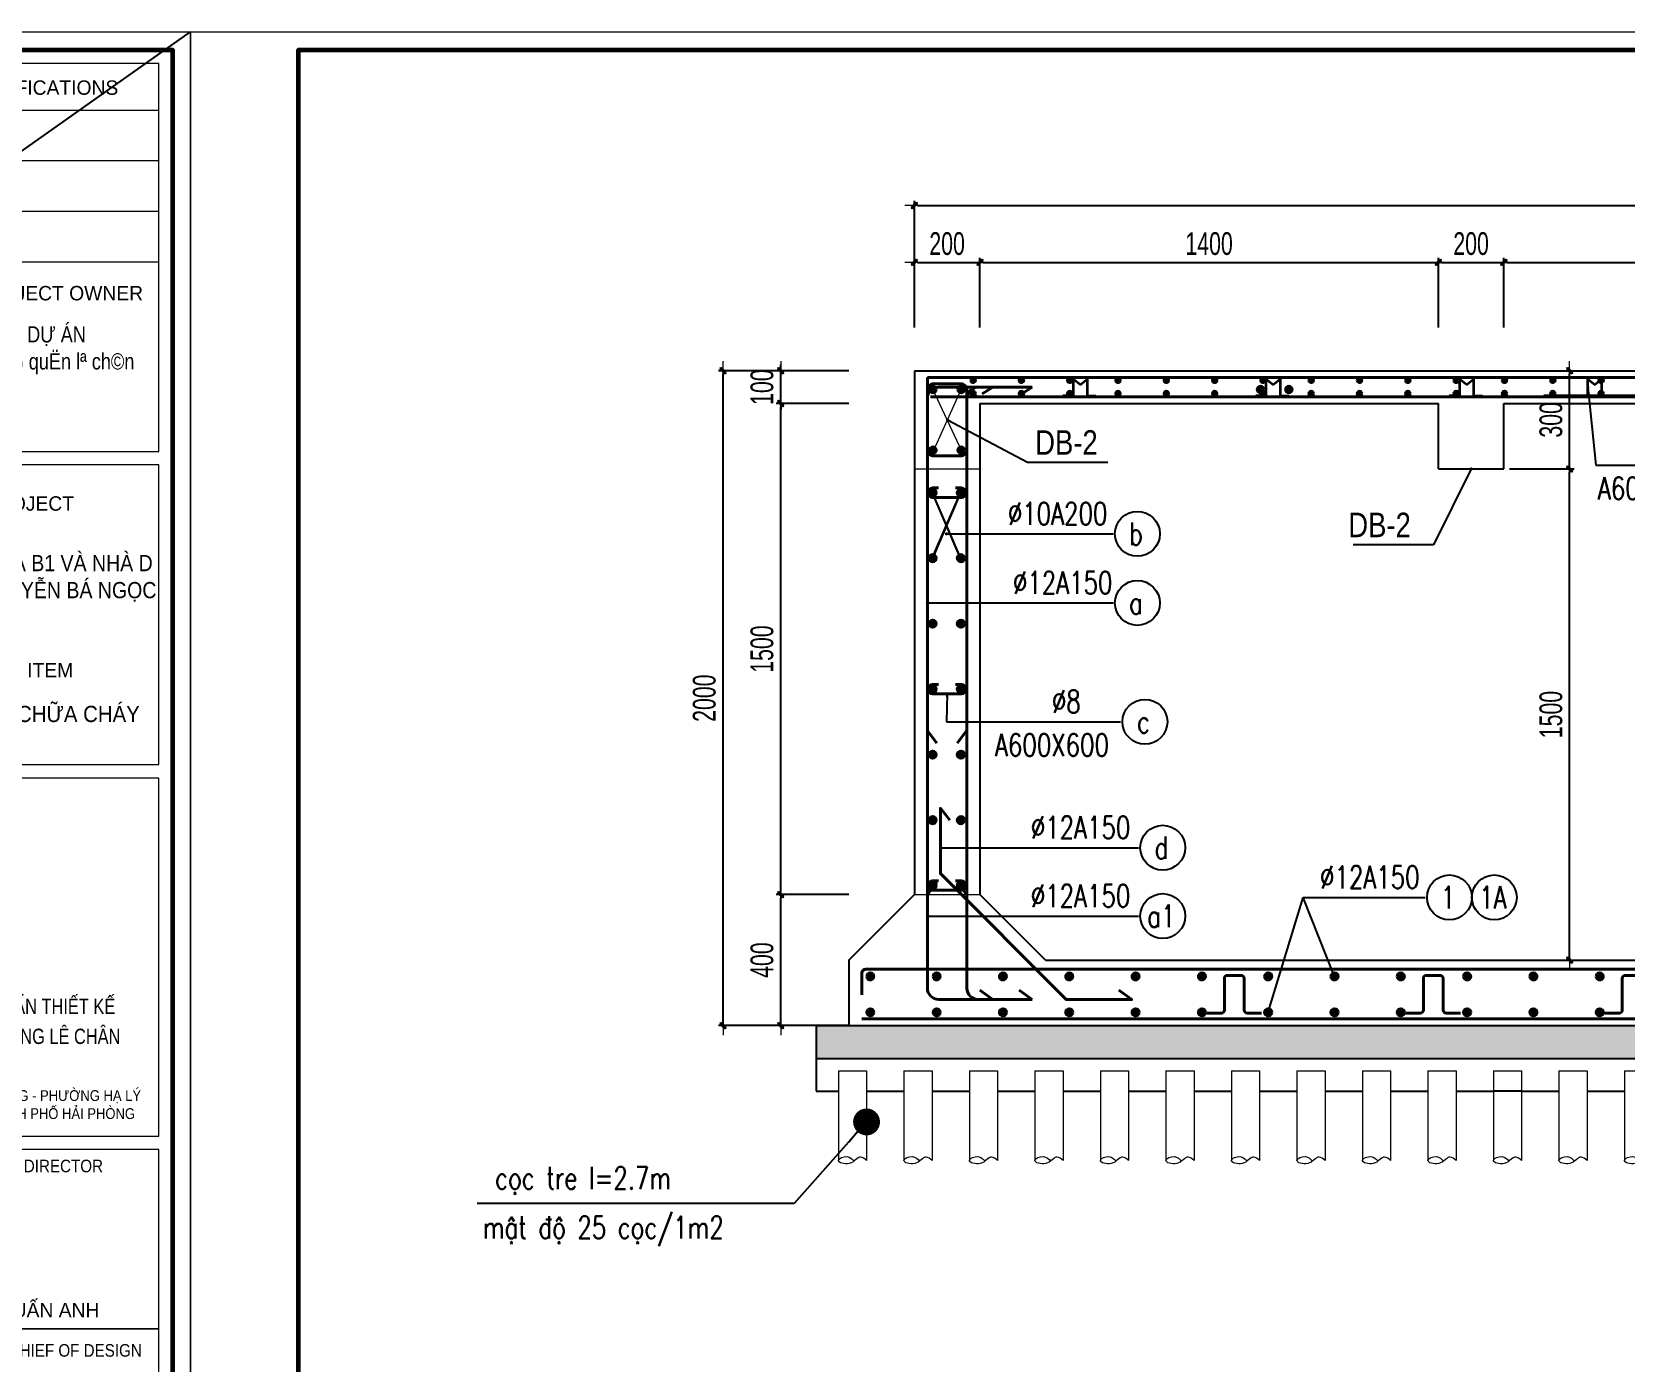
# Model space of a CAD drawing. Header units: millimetres. Extents: x 142758 to 365363, y -504867 to -449406.
# Drawn here: x 266373 to 276103, y -470608 to -462482 of the extents above; entities that cross this region are included whole.
import ezdxf
from ezdxf.enums import TextEntityAlignment as Align

# ---------------------------------------------------------------- set-up
doc = ezdxf.new("R2010")
doc.units = ezdxf.units.MM
doc.header["$LTSCALE"] = 20
doc.header["$MEASUREMENT"] = 0
doc.header["$PDMODE"] = 32
doc.linetypes.add('HIDDEN', pattern=[0.375, 0.25, -0.125])
doc.layers.get('Defpoints').update_dxf_attribs({"color": 1})
for name, color, linetype, lineweight in [('06', 6, 'Continuous', 40), ('EG Net dam2', 6, 'Continuous', 35), ('ISO', 153, 'Continuous', 13), ('LC Dim', 8, 'Continuous', 18), ('LC Hatch', 252, 'Continuous', 9), ('LC MANH DUT', 35, 'HIDDEN', 5), ('LC Net dam 1', 30, 'Continuous', 30), ('LC Net dam2', 6, 'Continuous', 40), ('LC Net thay', 7, 'Continuous', 25), ('LC Text1', 3, 'Continuous', 20), ('LC Text2', 7, 'Continuous', 25), ('Thep', 3, 'Continuous', 40)]:
    doc.layers.add(name, color=color, linetype=linetype, lineweight=lineweight)
doc.layers.add('KCS_Plotter', color=11, linetype='Continuous', plot=False)
doc.layers.add('Khungten_LCDI', color=7, linetype='Continuous')
doc.styles.add('HOATBIF', font='hoatbif.shx', dxfattribs={"width": 0.7})
doc.styles.add('Khungten', font='VHAVAN.TTF', dxfattribs={"width": 0.9, "height": 5000})
doc.styles.add('LC 3', font='vnsimli.shx', dxfattribs={"width": 0.75})
doc.styles.add('T2', font='VHARIAL.TTF', dxfattribs={"width": 0.8})
doc.styles.add('Title', font='VHBLACK.TTF', dxfattribs={"width": 0.8})
doc.styles.add('VNAVANTH', font='VHAVANB.TTF', dxfattribs={"width": 0.6})
doc.dimstyles.new('1-100', dxfattribs={"dimscale": 100, "dimtxt": 2.5, "dimasz": 0.35, "dimexe": 0.5, "dimexo": 0, "dimgap": 0.8, "dimtad": 1, "dimdec": 0, "dimzin": 0, "dimdsep": 46, "dimtxsty": 'HOATBIF', "dimblk1": 'DOT', "dimblk2": 'DOT', "dimsah": 1, "dimcen": -1, "dimdle": 1, "dimclrd": 256, "dimclre": 256, "dimclrt": 4, "dimadec": 3, "dimazin": 2, "dimtfac": 0.333333, "dimtdec": 0, "dimtix": 1, "dimtmove": 2, "dimatfit": 3, "dimldrblk": 'DOT', "dimfxl": 1, "dimtvp": 0.833333, "dimtolj": 1, "dimtzin": 0, "dimarcsym": 0})
doc.dimstyles.new('MONG', dxfattribs={"dimscale": 50, "dimtxt": 2.5, "dimasz": 0.35, "dimexe": 0.5, "dimexo": 0, "dimgap": 0.8, "dimtad": 1, "dimdec": 0, "dimzin": 0, "dimdsep": 46, "dimtxsty": 'HOATBIF', "dimblk1": 'DOT', "dimblk2": 'DOT', "dimsah": 1, "dimcen": -1, "dimdle": 1, "dimclrd": 256, "dimclre": 256, "dimclrt": 4, "dimadec": 3, "dimazin": 2, "dimtfac": 0.333333, "dimtdec": 0, "dimtix": 1, "dimtmove": 2, "dimatfit": 3, "dimldrblk": 'DOT', "dimfxl": 1, "dimtvp": 0.833333, "dimtolj": 1, "dimtzin": 0, "dimarcsym": 0})

# ---------------------------------------------------------------- blocks, each defined once
blk = doc.blocks.new('DOT')
at = {"layer": 'LC Dim', "color": 4}
blk.add_line((-1, -1), (1, 1), dxfattribs=at)
at = {"layer": 'LC Dim'}
blk.add_line((-3, 0), (3, 0), dxfattribs=at)
at = {"layer": 'LC Dim', "color": 4}
blk.add_lwpolyline([(0.5, 1), (-1, -0.5), (-0.5, -1), (1, 0.5)], close=True, dxfattribs=at)
blk = doc.blocks.new('thep1')
at = {"layer": '06'}
for p, q in [((-38351, -70262), (-38267, -70346)), ((-38351, -70346), (-38267, -70262)), ((-38309, -70244), (-38309, -70364)), ((-38369, -70304), (-38249, -70304))]:
    blk.add_line(p, q, dxfattribs=at)
blk.add_circle((-38309, -70304), 60, dxfattribs=at)
blk = doc.blocks.new('*U195')
at = {"layer": 'Thep'}
for p, xscale, yscale, zscale, rotation in [((25223.3, 13791.2), -0.3599999999860302, 0.3600000000558794, 0.36, 270), ((-25223.3, 13791.2), 0.3599999999860302, 0.3599999999860302, 0.3599999999860302, 90.00000000000001)]:
    blk.add_blockref('thep1', p, dxfattribs=dict(at, xscale=xscale, yscale=yscale, zscale=zscale, rotation=rotation))
blk = doc.blocks.new('*U196')
at = {"layer": 'LC Net dam 1', "color": 0, "linetype": 'ByBlock', "lineweight": -2, "transparency": 16777216}
for p in [(0, 2400), (0, 2000), (0, 1600), (0, 1200), (0, 800), (0, 400), (0, 0)]:
    blk.add_blockref('*U195', p, dxfattribs=at)
blk = doc.blocks.new('*D203')
at = {"layer": 'Defpoints', "color": 0, "ltscale": 2, "transparency": 16777216}
for p in [(272162.4, -463889.9), (271762.4, -464286.8), (272162.4, -464286.8)]:
    blk.add_point(p, dxfattribs=at)
at = {"layer": 'LC Dim', "lineweight": -2, "ltscale": 2, "transparency": 16777216}
for p, q in [((271762.4, -464286.8), (271762.4, -463862.1)), ((271781.9, -463889.9), (272143, -463889.9)), ((272162.4, -464286.8), (272162.4, -463862.1))]:
    blk.add_line(p, q, dxfattribs=at)
at = {"layer": 'LC Dim', "lineweight": -2, "ltscale": 2, "transparency": 16777216, "xscale": 19.46, "yscale": 19.46, "zscale": 19.46, "rotation": 180}
blk.add_blockref('DOT', (271762.4, -463889.9), dxfattribs=at)
at = {"layer": 'LC Dim', "lineweight": -2, "ltscale": 2, "transparency": 16777216, "xscale": 19.46, "yscale": 19.46, "zscale": 19.46}
blk.add_blockref('DOT', (272162.4, -463889.9), dxfattribs=at)
at = {"layer": 'LC Dim', "color": 4, "ltscale": 2, "transparency": 16777216, "insert": (271962.4, -463775.9), "char_height": 139, "attachment_point": 5, "style": 'HOATBIF'}
blk.add_mtext('\\A1;200', dxfattribs=at)
blk = doc.blocks.new('_Dot')
at = {"color": 0, "linetype": 'ByBlock', "lineweight": -2}
blk.add_line((-0.5, 0), (-1, 0), dxfattribs=at)
at = {"color": 0, "linetype": 'ByBlock', "const_width": 0.5}
blk.add_lwpolyline([(-0.25, 0, 1), (0.25, 0, 1)], format="xyb", close=True, dxfattribs=at)
blk = doc.blocks.new('*D204')
at = {"layer": 'Defpoints', "color": 0, "ltscale": 2, "transparency": 16777216}
for p in [(274962.4, -463889.9), (272162.4, -464286.8), (274962.4, -464286.8)]:
    blk.add_point(p, dxfattribs=at)
at = {"layer": 'LC Dim', "lineweight": -2, "ltscale": 2, "transparency": 16777216}
for p, q in [((272162.4, -464286.8), (272162.4, -463862.1)), ((272181.9, -463889.9), (274943, -463889.9)), ((274962.4, -464286.8), (274962.4, -463862.1))]:
    blk.add_line(p, q, dxfattribs=at)
at = {"layer": 'LC Dim', "lineweight": -2, "ltscale": 2, "transparency": 16777216, "xscale": 19.46, "yscale": 19.46, "zscale": 19.46, "rotation": 180}
blk.add_blockref('DOT', (272162.4, -463889.9), dxfattribs=at)
at = {"layer": 'LC Dim', "lineweight": -2, "ltscale": 2, "transparency": 16777216, "xscale": 19.46, "yscale": 19.46, "zscale": 19.46}
blk.add_blockref('DOT', (274962.4, -463889.9), dxfattribs=at)
at = {"layer": 'LC Dim', "color": 4, "ltscale": 2, "transparency": 16777216, "insert": (273562.4, -463775.9), "char_height": 139, "attachment_point": 5, "style": 'HOATBIF'}
blk.add_mtext('\\A1;1400', dxfattribs=at)
blk = doc.blocks.new('*D219')
at = {"layer": 'Defpoints', "color": 0, "ltscale": 2, "transparency": 16777216}
for p in [(275362.4, -463889.9), (274962.4, -464286.8), (275362.4, -464286.8)]:
    blk.add_point(p, dxfattribs=at)
at = {"layer": 'LC Dim', "lineweight": -2, "ltscale": 2, "transparency": 16777216}
for p, q in [((274962.4, -464286.8), (274962.4, -463862.1)), ((274981.9, -463889.9), (275343, -463889.9)), ((275362.4, -464286.8), (275362.4, -463862.1))]:
    blk.add_line(p, q, dxfattribs=at)
at = {"layer": 'LC Dim', "lineweight": -2, "ltscale": 2, "transparency": 16777216, "xscale": 19.46, "yscale": 19.46, "zscale": 19.46, "rotation": 180}
blk.add_blockref('DOT', (274962.4, -463889.9), dxfattribs=at)
at = {"layer": 'LC Dim', "lineweight": -2, "ltscale": 2, "transparency": 16777216, "xscale": 19.46, "yscale": 19.46, "zscale": 19.46}
blk.add_blockref('DOT', (275362.4, -463889.9), dxfattribs=at)
at = {"layer": 'LC Dim', "color": 4, "ltscale": 2, "transparency": 16777216, "insert": (275162.4, -463775.9), "char_height": 139, "attachment_point": 5, "style": 'HOATBIF'}
blk.add_mtext('\\A1;200', dxfattribs=at)
blk = doc.blocks.new('*D220')
at = {"layer": 'Defpoints', "color": 0, "ltscale": 2, "transparency": 16777216}
for p in [(282562.4, -463889.9), (275362.4, -464286.8), (282562.4, -464286.8)]:
    blk.add_point(p, dxfattribs=at)
at = {"layer": 'LC Dim', "lineweight": -2, "ltscale": 2, "transparency": 16777216}
for p, q in [((275362.4, -464286.8), (275362.4, -463862.1)), ((275381.9, -463889.9), (282543, -463889.9)), ((282562.4, -464286.8), (282562.4, -463862.1))]:
    blk.add_line(p, q, dxfattribs=at)
at = {"layer": 'LC Dim', "lineweight": -2, "ltscale": 2, "transparency": 16777216, "xscale": 19.46, "yscale": 19.46, "zscale": 19.46, "rotation": 180}
blk.add_blockref('DOT', (275362.4, -463889.9), dxfattribs=at)
at = {"layer": 'LC Dim', "lineweight": -2, "ltscale": 2, "transparency": 16777216, "xscale": 19.46, "yscale": 19.46, "zscale": 19.46}
blk.add_blockref('DOT', (282562.4, -463889.9), dxfattribs=at)
at = {"layer": 'LC Dim', "color": 4, "ltscale": 2, "transparency": 16777216, "insert": (278962.4, -463775.9), "char_height": 139, "attachment_point": 5, "style": 'HOATBIF'}
blk.add_mtext('\\A1;3600', dxfattribs=at)
blk = doc.blocks.new('*D222')
at = {"layer": 'Defpoints', "color": 0, "ltscale": 2, "transparency": 16777216}
for p in [(282962.4, -463542.4), (271762.4, -464286.8), (282962.4, -464286.8)]:
    blk.add_point(p, dxfattribs=at)
at = {"layer": 'LC Dim', "lineweight": -2, "ltscale": 2, "transparency": 16777216}
for p, q in [((271762.4, -464286.8), (271762.4, -463514.6)), ((271781.9, -463542.4), (282943, -463542.4)), ((282962.4, -464286.8), (282962.4, -463514.6))]:
    blk.add_line(p, q, dxfattribs=at)
at = {"layer": 'LC Dim', "lineweight": -2, "ltscale": 2, "transparency": 16777216, "xscale": 19.46, "yscale": 19.46, "zscale": 19.46, "rotation": 180}
blk.add_blockref('DOT', (271762.4, -463542.4), dxfattribs=at)
at = {"layer": 'LC Dim', "lineweight": -2, "ltscale": 2, "transparency": 16777216, "xscale": 19.46, "yscale": 19.46, "zscale": 19.46}
blk.add_blockref('DOT', (282962.4, -463542.4), dxfattribs=at)
at = {"layer": 'LC Dim', "color": 4, "ltscale": 2, "transparency": 16777216, "insert": (277362.4, -463428.4), "char_height": 139, "attachment_point": 5, "style": 'HOATBIF'}
blk.add_mtext('\\A1;5600', dxfattribs=at)
blk = doc.blocks.new('*D240')
at = {"layer": 'Defpoints', "color": 0, "ltscale": 2, "transparency": 16777216}
for p in [(275397.8, -465152), (275764.3, -465152), (275397.8, -468152)]:
    blk.add_point(p, dxfattribs=at)
at = {"layer": 'LC Dim', "lineweight": -2, "ltscale": 2, "transparency": 16777216}
for p, q in [((275397.8, -465152), (275792.1, -465152)), ((275764.3, -468132.5), (275764.3, -465171.5)), ((275397.8, -468152), (275792.1, -468152))]:
    blk.add_line(p, q, dxfattribs=at)
at = {"layer": 'LC Dim', "lineweight": -2, "ltscale": 2, "transparency": 16777216, "xscale": 19.46, "yscale": 19.46, "zscale": 19.46}
for p, rotation in [((275764.3, -465152), 90), ((275764.3, -468152), 270)]:
    blk.add_blockref('DOT', p, dxfattribs=dict(at, rotation=rotation))
at = {"layer": 'LC Dim', "color": 4, "ltscale": 2, "transparency": 16777216, "insert": (275650.3, -466652), "char_height": 139, "attachment_point": 5, "rotation": 90, "style": 'HOATBIF'}
blk.add_mtext('\\A1;1500', dxfattribs=at)
blk = doc.blocks.new('*D241')
at = {"layer": 'Defpoints', "color": 0, "ltscale": 2, "transparency": 16777216}
for p in [(275397.8, -464552), (275764.3, -464552), (275397.8, -465152)]:
    blk.add_point(p, dxfattribs=at)
at = {"layer": 'LC Dim', "lineweight": -2, "ltscale": 2, "transparency": 16777216}
for p, q in [((275397.8, -464552), (275792.1, -464552)), ((275764.3, -465132.5), (275764.3, -464571.5)), ((275397.8, -465152), (275792.1, -465152))]:
    blk.add_line(p, q, dxfattribs=at)
at = {"layer": 'LC Dim', "lineweight": -2, "ltscale": 2, "transparency": 16777216, "xscale": 19.46, "yscale": 19.46, "zscale": 19.46}
for p, rotation in [((275764.3, -464552), 90), ((275764.3, -465152), 270)]:
    blk.add_blockref('DOT', p, dxfattribs=dict(at, rotation=rotation))
at = {"layer": 'LC Dim', "color": 4, "ltscale": 2, "transparency": 16777216, "insert": (275650.3, -464852), "char_height": 139, "attachment_point": 5, "rotation": 90, "style": 'HOATBIF'}
blk.add_mtext('\\A1;300', dxfattribs=at)
blk = doc.blocks.new('*U199')
at = {"layer": 'LC Net dam2', "ltscale": 2}
blk.add_lwpolyline([(166.8, -115.5), (78.9, -115.5, -0.414214), (60.3, -96.9), (60.3, 96.9, 0.414214), (41.7, 115.5), (-41.7, 115.5, 0.414214), (-60.3, 96.9), (-60.3, -96.9, -0.414214), (-78.9, -115.5), (-166.8, -115.5)], format="xyb", dxfattribs=at)
blk = doc.blocks.new('*U200')
at = {"layer": 'LC Net thay', "color": 0, "linetype": 'ByBlock', "lineweight": -2, "transparency": 16777216}
for p in [(0, 0), (1215, 0), (2430, 0), (3645, 0), (4860, 0), (6075, 0), (7290, 0), (8505, 0)]:
    blk.add_blockref('*U199', p, dxfattribs=at)
blk = doc.blocks.new('*U201')
at = {"layer": 'Thep', "xscale": -0.3599999999860302, "yscale": 0.3600000000558794, "zscale": 0.36, "rotation": 180}
blk.add_blockref('thep1', (13791.2, -25199.8), dxfattribs=at)
at = {"layer": 'Thep', "xscale": 0.3599999999860302, "yscale": 0.3599999999860302, "zscale": 0.3599999999860302}
blk.add_blockref('thep1', (13791.2, 25199.8), dxfattribs=at)
blk = doc.blocks.new('*U202')
at = {"layer": 'LC Net thay', "color": 0, "linetype": 'ByBlock', "lineweight": -2, "transparency": 16777216}
for p in [(0, 0), (405, 0), (810, 0), (1215, 0), (1620, 0), (2025, 0), (2430, 0), (2835, 0), (3240, 0), (3645, 0), (4050, 0), (4455, 0)]:
    blk.add_blockref('*U201', p, dxfattribs=at)
blk = doc.blocks.new('*U193')
at = {"layer": 'ISO', "linetype": 'ByBlock', "ltscale": 100}
for p, q in [((-82.9, 286.8), (-82.9, -259.8)), ((-82.9, 286.8), (89.1, 286.8)), ((89.1, 286.8), (89.1, -259.8))]:
    blk.add_line(p, q, dxfattribs=at)
blk.add_spline([(89.1, -259.8), (53.1, -239.8), (-16.9, -279.8), (-82.9, -259.8), (-30.9, -236.8), (12.5, -264.6)], degree=3, dxfattribs=at)
blk = doc.blocks.new('*U194')
at = {"layer": 'LC Dim', "color": 0, "linetype": 'ByBlock', "lineweight": -2, "transparency": 16777216}
for p in [(0, 0), (400, 0), (800, 0), (1200, 0), (1600, 0), (2000, 0), (2400, 0), (2800, 0), (3200, 0), (3600, 0), (4000, 0), (4400, 0), (4800, 0)]:
    blk.add_blockref('*U193', p, dxfattribs=at)
blk = doc.blocks.new('*D257')
at = {"layer": 'Defpoints', "color": 0, "ltscale": 2, "transparency": 16777216}
for p in [(270946.1, -464752), (271362.4, -464752), (271362.4, -467752)]:
    blk.add_point(p, dxfattribs=at)
at = {"layer": 'LC Dim', "lineweight": -2, "ltscale": 2, "transparency": 16777216}
for p, q in [((271362.4, -464752), (270918.3, -464752)), ((270946.1, -467732.5), (270946.1, -464771.5)), ((271362.4, -467752), (270918.3, -467752))]:
    blk.add_line(p, q, dxfattribs=at)
at = {"layer": 'LC Dim', "lineweight": -2, "ltscale": 2, "transparency": 16777216, "xscale": 19.46, "yscale": 19.46, "zscale": 19.46}
for p, rotation in [((270946.1, -464752), 90), ((270946.1, -467752), 270)]:
    blk.add_blockref('DOT', p, dxfattribs=dict(at, rotation=rotation))
at = {"layer": 'LC Dim', "color": 4, "ltscale": 2, "transparency": 16777216, "insert": (270832.1, -466252), "char_height": 139, "attachment_point": 5, "rotation": 90, "style": 'HOATBIF'}
blk.add_mtext('\\A1;1500', dxfattribs=at)
blk = doc.blocks.new('*D258')
at = {"layer": 'Defpoints', "color": 0, "ltscale": 2, "transparency": 16777216}
for p in [(270593.9, -464552), (271252.4, -464552), (271252.4, -468552)]:
    blk.add_point(p, dxfattribs=at)
at = {"layer": 'LC Dim', "lineweight": -2, "ltscale": 2, "transparency": 16777216}
for p, q in [((271252.4, -464552), (270566.1, -464552)), ((270593.9, -468532.5), (270593.9, -464571.5)), ((271252.4, -468552), (270566.1, -468552))]:
    blk.add_line(p, q, dxfattribs=at)
at = {"layer": 'LC Dim', "lineweight": -2, "ltscale": 2, "transparency": 16777216, "xscale": 19.46, "yscale": 19.46, "zscale": 19.46}
for p, rotation in [((270593.9, -464552), 90), ((270593.9, -468552), 270)]:
    blk.add_blockref('DOT', p, dxfattribs=dict(at, rotation=rotation))
at = {"layer": 'LC Dim', "color": 4, "ltscale": 2, "transparency": 16777216, "insert": (270479.9, -466552), "char_height": 139, "attachment_point": 5, "rotation": 90, "style": 'HOATBIF'}
blk.add_mtext('\\A1;2000', dxfattribs=at)
blk = doc.blocks.new('lcdi fix')
at = {"layer": 'Defpoints', "lineweight": 0}
blk.add_lwpolyline([(-1200, -14850), (-1200, 14850), (40800, 14850), (40800, -14850)], close=True, dxfattribs=at)
at = {"layer": 'Khungten_LCDI', "color": 5, "lineweight": 25}
blk.add_line((40600, -14650), (40600, 14650), dxfattribs=at)
at = {"layer": 'Khungten_LCDI', "color": 9, "lineweight": 15}
for p, q in [((36750, 13981), (40450, 13981)), ((36750, 13420), (40450, 13420)), ((36750, 12858), (40450, 12858)), ((36750, 12297), (40450, 12297))]:
    blk.add_line(p, q, dxfattribs=at)
at = {"layer": 'Khungten_LCDI', "color": 5, "lineweight": 60}
blk.add_lwpolyline([(0, -14650), (0, 14650), (40600, 14650), (40600, -14650)], close=True, dxfattribs=at)
at = {"layer": 'Khungten_LCDI', "color": 9, "lineweight": 15}
for points in [[(36750, 10190), (40450, 10190), (40450, 14500), (36750, 14500)], [(36750, 6712), (40450, 6712), (40450, 10040), (36750, 10040)], [(36750, 2587), (40450, 2587), (40450, 6562), (36750, 6562)], [(36750, 446), (40450, 446), (40450, 2437), (36750, 2437)], [(36750, -1522), (40450, -1522), (40450, 446), (36750, 446)]]:
    blk.add_lwpolyline(points, close=True, dxfattribs=at)
at = {"color": 7}
for s, style, p in [('söa ®æi - modifications', 'Khungten', (38600, 14151)), ('chñ ®Çu t\xad - project owner', 'Khungten', (38566, 11868)), ('dù ¸n - PROJECT', 'Khungten', (38566, 9532)), ('h¹ng môc - item', 'Khungten', (38566, 7681)), ('ks. nguyÔn tuÊn anh', 'VNAVANTH', (38553, 574))]:
    blk.add_text(s, height=160, dxfattribs=dict(at, style=style)).set_placement(p, align=Align.CENTER)
for s, height, style, width, p in [('c«ng ty cp t\xad vÊn thiÕt kÕ', 170, 'Title', 0.8, (38594, 3942)), ('vµ ®Çu t\xad x©y dùng lª ch©n', 170, 'Title', 0.8, (38594, 3609)), ('P. gi¸m ®èc - VICE director', 140, 'Khungten', 0.9, (38566, 2184)), ('chñ nhiÖm thiÕt kÕ - chief of design', 140, 'Khungten', 0.9, (38566, 136))]:
    blk.add_text(s, height=height, dxfattribs=dict(at, style=style, width=width)).set_placement(p, align=Align.CENTER)
at = {"color": 4, "char_height": 180, "attachment_point": 5, "style": 'Khungten'}
for s, insert, width in [('{\\fArial|b0|i0|c0|p34;\\W0.8;BAN QUẢN LÝ DỰ ÁN \\PĐẦU TƯ XÂY DỰNG\\f.VnArialH|b0|i0|c0|p34; quËn lª ch©n}', (38609, 11313), 3619.87), ('{\\f.VnArialH|b0|i0|c0|p34;X}¢Y DùNG D·Y NHµ B1 vµ nhµ d tr\xadêng thcs nguyÔn b¸ ngäc', (38582, 8780), 3669.98), ('{\\f.VnArialH|b0|i0|c0|p34;BÓ PHßNG CH¸Y CH÷A CH¸Y}', (38582, 7273), 3833.26)]:
    blk.add_mtext(s, dxfattribs=dict(at, insert=insert, width=width))
at = {"color": 7, "insert": (38600, 3096), "char_height": 120, "attachment_point": 2, "style": 'Khungten'}
blk.add_mtext_dynamic_manual_height_columns('®c: 157 no 4 - 97 b¹ch ®»ng - ph\xadêng h¹ lý   quËn hång bµng - thµnh phè h¶i phßng ', width=3421.65, gutter_width=25, heights=[0], dxfattribs=at)
at = {"color": 7, "style": 'Khungten', "width": 0.8}
for tag, p in [('REVISION', (39499, -10746)), ('NGAYHT', (39546, -11609))]:
    blk.add_attdef(tag, text='', height=200, dxfattribs=at).set_placement(p, align=Align.CENTER)
at = {"layer": 'LC Text1', "style": 'Title', "width": 1.485915}
for tag, p, p2 in [('TENBANVE1', (36913, -8886), (40339, -8886)), ('TENBANVE2', (36913, -9562), (40339, -9562))]:
    blk.add_attdef(tag, text='', height=250, dxfattribs=at).set_placement(p, p2, align=Align.FIT)
at = {"layer": 'LC Text1', "style": 'Title', "width": 0.7}
blk.add_attdef('SOBANVE', text='', height=250, dxfattribs=at).set_placement((39562, -13896), align=Align.CENTER)
blk = doc.blocks.new('*D327')
at = {"layer": 'Defpoints', "color": 0, "ltscale": 2, "transparency": 16777216}
for p in [(270946.1, -467752), (271362.4, -467752), (271362.4, -468552)]:
    blk.add_point(p, dxfattribs=at)
at = {"layer": 'LC Dim', "lineweight": -2, "ltscale": 2, "transparency": 16777216}
for p, q in [((271362.4, -467752), (270918.3, -467752)), ((270946.1, -468532.5), (270946.1, -467771.5)), ((271362.4, -468552), (270918.3, -468552))]:
    blk.add_line(p, q, dxfattribs=at)
at = {"layer": 'LC Dim', "lineweight": -2, "ltscale": 2, "transparency": 16777216, "xscale": 19.46, "yscale": 19.46, "zscale": 19.46}
for p, rotation in [((270946.1, -467752), 90), ((270946.1, -468552), 270)]:
    blk.add_blockref('DOT', p, dxfattribs=dict(at, rotation=rotation))
at = {"layer": 'LC Dim', "color": 4, "ltscale": 2, "transparency": 16777216, "insert": (270832.1, -468152), "char_height": 139, "attachment_point": 5, "rotation": 90, "style": 'HOATBIF'}
blk.add_mtext('\\A1;400', dxfattribs=at)
blk = doc.blocks.new('*D328')
at = {"layer": 'Defpoints', "color": 0, "ltscale": 2, "transparency": 16777216}
for p in [(270946.1, -464552), (271362.4, -464552), (271362.4, -464752)]:
    blk.add_point(p, dxfattribs=at)
at = {"layer": 'LC Dim', "lineweight": -2, "ltscale": 2, "transparency": 16777216}
for p, q in [((270946.1, -464532.5), (270946.1, -464513.1)), ((271362.4, -464552), (270918.3, -464552)), ((270946.1, -464752), (270946.1, -464552)), ((271362.4, -464752), (270918.3, -464752)), ((270946.1, -464771.5), (270946.1, -464790.9))]:
    blk.add_line(p, q, dxfattribs=at)
at = {"layer": 'LC Dim', "lineweight": -2, "ltscale": 2, "transparency": 16777216, "xscale": 19.46, "yscale": 19.46, "zscale": 19.46}
for p, rotation in [((270946.1, -464552), 270), ((270946.1, -464752), 90)]:
    blk.add_blockref('DOT', p, dxfattribs=dict(at, rotation=rotation))
at = {"layer": 'LC Dim', "color": 4, "ltscale": 2, "transparency": 16777216, "insert": (270832.1, -464652), "char_height": 139, "attachment_point": 5, "rotation": 90, "style": 'HOATBIF'}
blk.add_mtext('\\A1;100', dxfattribs=at)

msp = doc.modelspace()

# ---------------------------------------------------------------- hatches: boundary and pattern name
at = {"layer": 'LC Hatch', "ltscale": 2}
h = msp.add_hatch(dxfattribs=at)
h.set_pattern_fill('AR-CONC', color=256, scale=20)
h.set_pattern_definition([(50, (309351.11, -456633.93), (143.45204, -12.55043), [15, -165]), (355, (309351.11, -456633.93), (-27.75027, 150.4384), [12, -132]), (100.4514, (309363.07, -456634.97), (115.7019, 137.8879), [12.74804, -140.2284]), (46.1842, (309351.11, -456593.93), (213.4482, -33.1038), [22.5, -247.5]), (96.6356, (309368.9, -456596.68), (186.9325, 194.8236), [19.122, -210.3426]), (351.1842, (309351.11, -456593.93), (186.9324, 194.8237), [18, -198]), (21, (309371.11, -456603.93), (119.3814, -80.52378), [15, -165]), (326, (309371.11, -456603.93), (48.66307, 145.03), [12, -132]), (71.4514, (309381.06, -456610.64), (168.04453, 64.5061), [12.74804, -140.2284]), (37.5, (309351.114, -456633.926), (2.43197, 66.57877), [0, -130.4, 0, -134, 0, -132.5]), (7.5, (309351.114, -456633.926), (52.61391, 78.88234), [0, -76.4, 0, -127.4, 0, -50.5]), (327.5, (309306.514, -456633.926), (106.76449, -4.510974), [0, -50, 0, -156, 0, -207]), (317.5, (309286.51, -456633.93), (116.63723, 20.021), [0, -65, 0, -103.6, 0, -147])])
h.paths.add_polyline_path([(283562.4, -468552), (271162.4, -468552), (271162.4, -468752), (283562.4, -468752)])

# ---------------------------------------------------------------- linework, layer by layer
at = {"layer": 'EG Net dam2', "linetype": 'Continuous', "elevation": 0}
for points in [[(272669, -464703.4), (272733.4, -464703.4), (272733.4, -464602.3), (272776.1, -464636.4), (272817.4, -464602.7), (272817.4, -464704.2), (272871.5, -464704.2)], [(273847.2, -464703.4), (273911.6, -464703.4), (273911.6, -464602.3), (273954.3, -464636.4), (273995.5, -464602.7), (273995.5, -464704.2), (274049.7, -464704.2)], [(275029, -464703.4), (275093.4, -464703.4), (275093.4, -464602.3), (275136.1, -464636.4), (275177.4, -464602.7), (275177.4, -464704.2), (275231.5, -464704.2)], [(275607.2, -464703.4), (277871.6, -464703.4), (277871.6, -464602.3), (277914.3, -464636.4), (277955.5, -464602.7), (277955.5, -464704.2), (278009.7, -464704.2)], [(275810.9, -464703.4), (275875.2, -464703.4), (275875.2, -464602.3), (275917.9, -464636.4), (275959.2, -464602.7), (275959.2, -464704.2), (276013.3, -464704.2)]]:
    msp.add_lwpolyline(points, dxfattribs=at)
at = {"layer": 'KCS_Plotter', "ltscale": 2}
msp.add_line((244241.3, -478816.8), (267341.3, -462481.8), dxfattribs=at)
at = {"layer": 'LC Dim', "ltscale": 2}
for p, q in [((271876.1, -464666.7), (272048.8, -465037.3)), ((271882.1, -465037.3), (272048.8, -464666.7))]:
    msp.add_line(p, q, dxfattribs=at)
at = {"layer": 'LC MANH DUT', "ltscale": 200}
for p, q in [((271762.4, -465152), (272162.4, -465152)), ((271762.4, -467752), (272162.4, -467752))]:
    msp.add_line(p, q, dxfattribs=at)
at = {"layer": 'LC Net dam2'}
for p, q in [((271842.1, -464592.3), (282882.8, -464592.3)), ((271842.1, -464677.8), (271842.1, -464592.3)), ((271911, -464652), (272242.1, -464652)), ((272482.8, -464652), (272151.7, -464652)), ((272242.1, -464652), (272177.3, -464693.9)), ((272418, -464693.9), (272482.8, -464652)), ((271842.1, -464720.9), (271842.1, -468323.8)), ((271861.9, -464711.7), (282847, -464711.7)), ((272082.8, -464720.9), (272082.8, -468323.8)), ((271842.1, -466752), (271899.9, -466826.1)), ((272081.7, -466752), (272023.8, -466826.1)), ((271842.1, -467752), (271899.9, -467677.9)), ((272081.7, -467752), (272023.8, -467677.9)), ((272242.1, -468392.7), (271911, -468392.7)), ((272151.7, -468392.7), (272482.8, -468392.7)), ((272242.1, -468392.7), (272161.9, -468335)), ((272482.8, -468392.7), (272402.6, -468335))]:
    msp.add_line(p, q, dxfattribs=at)
at = {"layer": 'LC Net dam2', "ltscale": 2}
msp.add_lwpolyline([(271879.6, -465072.3), (272045.2, -465072.3, 0.414214), (272082.8, -465034.8), (272082.8, -464669.2, 0.414214), (272045.2, -464631.6), (271879.6, -464631.6, 0.414214), (271842.1, -464669.2), (271842.1, -465034.8, 0.414214)], format="xyb", close=True, dxfattribs=at)
at = {"layer": 'LC Net dam2'}
for points in [[(271910, -465268.1), (271874, -465268.1, 1), (271874, -465325.7), (272049.8, -465325.7, 1), (272049.8, -465268.1), (272013.8, -465268.1)], [(271910, -466468.1), (271874, -466468.1, 1), (271874, -466525.7), (272049.8, -466525.7, 1), (272049.8, -466468.1), (272013.8, -466468.1)], [(271910, -467668.1), (271874, -467668.1, 1), (271874, -467725.7), (272049.8, -467725.7, 1), (272049.8, -467668.1), (272013.8, -467668.1)], [(271442.1, -468363.3), (271442.1, -468231.5, -0.414214), (271465.4, -468208.1), (283259.5, -468208.1, -0.414214), (283282.8, -468231.5), (283282.8, -468344.9)]]:
    msp.add_lwpolyline(points, format="xyb", dxfattribs=at)
for points in [[(271979.6, -467298.1), (271921.7, -467223.9), (271921.7, -467623.9), (272690.5, -468392.7), (273090.5, -468392.7), (273010.3, -468335)], [(283282.8, -468510.8), (271442.1, -468510.8)]]:
    msp.add_lwpolyline(points, dxfattribs=at)
for centre, start, end in [((271911, -464720.9), 90, 180), ((272151.7, -464720.9), 90, 180), ((271911, -468323.8), 180, 270), ((272151.7, -468323.8), 180, 270)]:
    msp.add_arc(centre, 68.9, start, end, dxfattribs=at)
at = {"layer": 'LC Net thay'}
for p, q in [((271762.4, -464552), (271762.4, -467752)), ((271762.4, -464552), (282962.4, -464552)), ((272162.4, -464752), (272162.4, -467752)), ((272162.4, -464752), (274962.4, -464752)), ((274962.4, -465152), (274962.4, -464752)), ((275362.4, -464752), (282562.4, -464752)), ((275362.4, -465152), (275362.4, -464752)), ((274962.4, -465152), (275362.4, -465152)), ((271362.4, -468152), (271762.4, -467752)), ((272562.4, -468152), (272162.4, -467752)), ((271362.4, -468152), (271362.4, -468552)), ((272562.4, -468152), (277162.4, -468152)), ((271162.4, -468552), (283562.4, -468552)), ((271162.4, -468552), (271162.4, -468752)), ((271362.4, -468552), (283362.4, -468552)), ((271162.4, -468752), (283562.4, -468752)), ((271162.4, -468752), (271162.4, -468952)), ((271162.4, -468952), (271298.5, -468952)), ((271470.5, -468952), (271698.5, -468952)), ((271870.5, -468952), (272098.5, -468952)), ((272270.5, -468952), (272498.5, -468952)), ((272670.5, -468952), (272898.5, -468952)), ((273070.5, -468952), (273298.5, -468952)), ((273470.5, -468952), (273698.5, -468952)), ((273870.5, -468952), (274098.5, -468952)), ((274270.5, -468952), (274498.5, -468952)), ((274670.5, -468952), (274898.5, -468952)), ((275070.5, -468952), (275298.5, -468952)), ((275470.5, -468952), (275298.5, -468952)), ((275470.5, -468952), (275698.5, -468952)), ((275870.5, -468952), (276098.5, -468952))]:
    msp.add_line(p, q, dxfattribs=at)
at = {"layer": 'LC Text2', "linetype": 'ByBlock'}
for centre in [(273124.4, -465548.2), (273124.4, -465970.4), (273170.4, -466696.3), (273279.4, -467465.4), (275030.2, -467769.1), (275304.2, -467769.1), (273279.4, -467883.1)]:
    msp.add_circle(centre, 137, dxfattribs=at)

# ---------------------------------------------------------------- block references
at = {"layer": 'LC Dim'}
msp.add_blockref('*U194', (271381.4, -469115.3), dxfattribs=at)
at = {"layer": 'LC Net dam 1'}
msp.add_blockref('*U196', (271960.1, -467696.9), dxfattribs=at)
at = {"layer": 'LC Net thay', "xscale": 0.55, "yscale": 0.55, "zscale": 0.55}
for p in [(244901.3, -470649.3), (268001.3, -470649.3)]:
    msp.add_blockref('lcdi fix', p, dxfattribs=at)
at = {"layer": 'LC Net thay'}
for name, p in [('*U202', (271493.3, -468361.2)), ('*U200', (273716.2, -468360.6))]:
    msp.add_blockref(name, p, dxfattribs=at)
at = {"layer": 'Thep', "rotation": 180}
for p, xscale, yscale, zscale in [((280947.6, -480808.4), -0.2303999999910594, 0.2304000000357629, 0.2304), ((281242.6, -480808.4), -0.2303999999910594, 0.2304000000357629, 0.2304), ((281537.6, -480808.4), -0.2303999999910594, 0.2304000000357629, 0.2304), ((281832.6, -480808.4), -0.2303999999910594, 0.2304000000357629, 0.2304), ((282127.6, -480808.4), -0.2303999999910594, 0.2304000000357629, 0.2304), ((282422.6, -480808.4), -0.2303999999910594, 0.2304000000357629, 0.2304), ((282717.6, -480808.4), -0.2303999999910594, 0.2304000000357629, 0.2304), ((283012.6, -480808.4), -0.2303999999910594, 0.2304000000357629, 0.2304), ((283307.6, -480808.4), -0.2303999999910594, 0.2304000000357629, 0.2304), ((283602.6, -480808.4), -0.2303999999910594, 0.2304000000357629, 0.2304), ((283897.6, -480808.4), -0.2303999999910594, 0.2304000000357629, 0.2304), ((284192.6, -480808.4), -0.2303999999910594, 0.2304000000357629, 0.2304), ((284487.6, -480808.4), -0.2303999999910594, 0.2304000000357629, 0.2304), ((284782.6, -480808.4), -0.2303999999910594, 0.2304000000357629, 0.2304), ((284586.1, -488362.4), -0.3317759999871255, 0.3317759999871255, 0.3317759999871255), ((259338.8, -488362.4), 0.3317759999871255, 0.3317759999871255, 0.3317759999871255)]:
    msp.add_blockref('thep1', p, dxfattribs=dict(at, xscale=xscale, yscale=yscale, zscale=zscale))
at = {"layer": 'Thep'}
for p, xscale, yscale, zscale in [((284586.1, -441341.5), 0.3317759999871255, 0.3317759999871255, 0.3317759999871255), ((259338.8, -441341.5), -0.3317759999871255, 0.3317759999871255, 0.3317759999871255), ((280947.6, -448493.3), 0.2303999999910594, 0.2303999999910594, 0.2303999999910594), ((281242.6, -448493.3), 0.2303999999910594, 0.2303999999910594, 0.2303999999910594), ((281537.6, -448493.3), 0.2303999999910594, 0.2303999999910594, 0.2303999999910594), ((281832.6, -448493.3), 0.2303999999910594, 0.2303999999910594, 0.2303999999910594), ((282127.6, -448493.3), 0.2303999999910594, 0.2303999999910594, 0.2303999999910594), ((282422.6, -448493.3), 0.2303999999910594, 0.2303999999910594, 0.2303999999910594), ((286586.1, -441341.5), 0.3317759999871255, 0.3317759999871255, 0.3317759999871255), ((282717.6, -448493.3), 0.2303999999910594, 0.2303999999910594, 0.2303999999910594), ((261338.8, -441341.5), -0.3317759999871255, 0.3317759999871255, 0.3317759999871255), ((283012.6, -448493.3), 0.2303999999910594, 0.2303999999910594, 0.2303999999910594), ((283307.6, -448493.3), 0.2303999999910594, 0.2303999999910594, 0.2303999999910594), ((283602.6, -448493.3), 0.2303999999910594, 0.2303999999910594, 0.2303999999910594), ((283897.6, -448493.3), 0.2303999999910594, 0.2303999999910594, 0.2303999999910594), ((284192.6, -448493.3), 0.2303999999910594, 0.2303999999910594, 0.2303999999910594), ((284487.6, -448493.3), 0.2303999999910594, 0.2303999999910594, 0.2303999999910594), ((284782.6, -448493.3), 0.2303999999910594, 0.2303999999910594, 0.2303999999910594)]:
    msp.add_blockref('thep1', p, dxfattribs=dict(at, xscale=xscale, yscale=yscale, zscale=zscale))

# ---------------------------------------------------------------- texts
at = {"layer": 'LC Text1', "color": 3, "style": 'LC 3', "width": 0.75}
for s, p in [('cäc tre l=2.7m', (269202.3, -469551.7)), ('mËt ®é 25 cäc/1m2', (269127.8, -469853.3))]:
    msp.add_text(s, height=137, dxfattribs=at).set_placement(p)
at = {"layer": 'LC Text2', "style": 'T2', "width": 0.8}
for p in [(272500.2, -465065), (274412.4, -465568.6)]:
    msp.add_text('DB-2', height=150, dxfattribs=at).set_placement(p)
at = {"layer": 'LC Text2', "linetype": 'ByBlock', "style": 'LC 3', "width": 0.75}
for s, p in [('A600X600', (275936.6, -465338.5)), ('%%C10A200', (272333.4, -465492.8)), ('%%C12A150', (272364.5, -465914.9)), ('%%C8', (272602.2, -466640.9)), ('A600X600', (272255, -466906.3)), ('%%C12A150', (272473.5, -467410)), ('%%C12A150', (274240.1, -467713.7)), ('%%C12A150', (272473.5, -467827.7))]:
    msp.add_text(s, height=137, dxfattribs=at).set_placement(p)
for s, p in [('b', (273116, -465548.2)), ('a', (273116, -465970.4)), ('c', (273162, -466696.3)), ('d', (273271, -467465.4)), ('1', (275021.8, -467769.1)), ('1A', (275295.8, -467769.1)), ('a1', (273271, -467883.1))]:
    msp.add_text(s, height=137, dxfattribs=at).set_placement(p, align=Align.MIDDLE_CENTER)

# ---------------------------------------------------------------- dimensions: what is measured, and where the dimension line sits
at = {"layer": 'LC Dim', "ltscale": 2}
for base, p1, p2, picture, middle in [((282962.4, -463542.4), (271762.4, -464286.8), (282962.4, -464286.8), '*D222', (277362.4, -463428.4)), ((272162.4, -463889.9), (271762.4, -464286.8), (272162.4, -464286.8), '*D203', (271962.4, -463775.9)), ((274962.4, -463889.9), (272162.4, -464286.8), (274962.4, -464286.8), '*D204', (273562.4, -463775.9)), ((275362.4, -463889.9), (274962.4, -464286.8), (275362.4, -464286.8), '*D219', (275162.4, -463775.9)), ((282562.4, -463889.9), (275362.4, -464286.8), (282562.4, -464286.8), '*D220', (278962.4, -463775.9))]:
    dim = msp.add_linear_dim(base=base, p1=p1, p2=p2, dimstyle='MONG', override={"dimscale": 55.6, "dimlfac": 0.5}, dxfattribs=at)
    dim.commit()
    dim.dimension.update_dxf_attribs({"geometry": picture, "text_midpoint": middle})
for base, p1, p2, picture, middle in [((270593.9, -464552), (271252.4, -468552), (271252.4, -464552), '*D258', (270479.9, -466552)), ((270946.1, -464552), (271362.4, -464752), (271362.4, -464552), '*D328', (270832.1, -464652)), ((275764.3, -464552), (275397.8, -465152), (275397.8, -464552), '*D241', (275650.3, -464852)), ((270946.1, -464752), (271362.4, -467752), (271362.4, -464752), '*D257', (270832.1, -466252)), ((275764.3, -465152), (275397.8, -468152), (275397.8, -465152), '*D240', (275650.3, -466652)), ((270946.1, -467752), (271362.4, -468552), (271362.4, -467752), '*D327', (270832.1, -468152))]:
    dim = msp.add_linear_dim(base=base, p1=p1, p2=p2, angle=90, dimstyle='MONG', override={"dimscale": 55.6, "dimlfac": 0.5}, dxfattribs=at)
    dim.commit()
    dim.dimension.update_dxf_attribs({"geometry": picture, "text_midpoint": middle})

# ---------------------------------------------------------------- leaders
for points, override in [([(275875.2, -464652.9), (275925.1, -465128.5), (276693.2, -465128.5)], {"dimscale": 55.6, "dimlfac": 0.5}), ([(271965.4, -464852), (272452.5, -465111.3), (272943.1, -465111.3)], {"dimscale": 55.6}), ([(275162.4, -465152), (274932.5, -465614.9), (274441.8, -465614.9)], {"dimscale": 55.6}), ([(271874, -465302.1), (272046.2, -465702.1)], {"dimscale": 55.6, "dimlfac": 0.5}), ([(271874, -465693.4), (272046.2, -465293.4)], {"dimscale": 55.6, "dimlfac": 0.5}), ([(272042.5, -465302.1), (271870.3, -465702.1)], {"dimscale": 55.6, "dimlfac": 0.5}), ([(272042.5, -465693.4), (271870.3, -465293.4)], {"dimscale": 55.6, "dimlfac": 0.5}), ([(271958.2, -465548.2), (272350.8, -465548.2), (272975.6, -465548.2)], {"dimscale": 55.6, "dimlfac": 0.5}), ([(271842.1, -465970.4), (272110.1, -465970.4), (272869.4, -465970.4)], {"dimscale": 55.6, "dimlfac": 0.5}), ([(272082.8, -465970.4), (272350.8, -465970.4), (272975.6, -465970.4)], {"dimscale": 55.6, "dimlfac": 0.5}), ([(271961.9, -466525.7), (271958.2, -466696.3), (273021.6, -466696.3)], {"dimscale": 55.6, "dimlfac": 0.5}), ([(271921.7, -467465.4), (272459.8, -467465.4), (273130.6, -467465.4)], {"dimscale": 55.6, "dimlfac": 0.5}), ([(273923.3, -468470.8), (274136.3, -467769.1), (274881.4, -467769.1)], {"dimscale": 55.6, "dimlfac": 0.5}), ([(274328.3, -468251.6), (274136.3, -467769.1), (274881.4, -467769.1)], {"dimscale": 55.6, "dimlfac": 0.5}), ([(271842.1, -467883.1), (272219.1, -467883.1), (272978.3, -467883.1)], {"dimscale": 55.6, "dimlfac": 0.5}), ([(272082.8, -467883.1), (272459.8, -467883.1), (273130.6, -467883.1)], {"dimscale": 55.6, "dimlfac": 0.5})]:
    msp.add_leader(points, dimstyle='MONG', override=override, dxfattribs=at)
at = {"layer": 'LC Dim', "ltscale": 50}
msp.add_leader([(271470.5, -469140.4), (271029.1, -469638.4), (269092.2, -469638.4)], dimstyle='1-100', override={"dimscale": 82, "dimtxt": 2.2, "dimasz": 2, "dimlfac": 0.166667}, dxfattribs=at)

doc.saveas('drawing.dxf')
